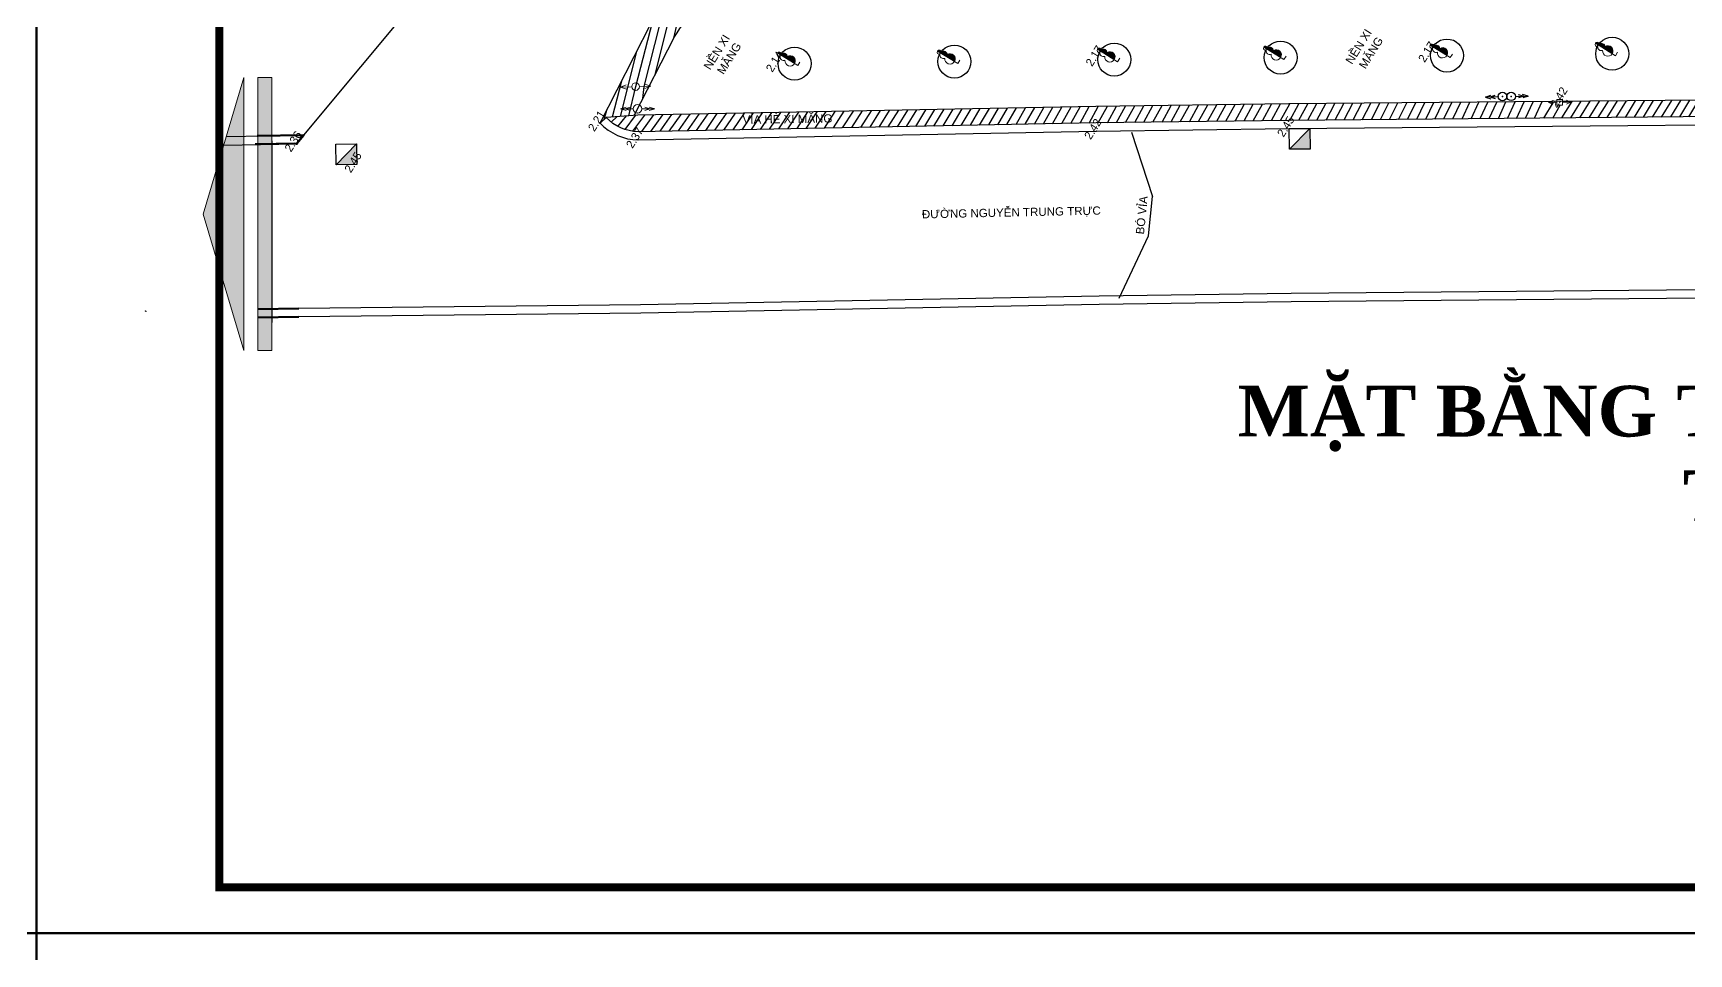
# Model space of a CAD drawing. Header units: millimetres. Extents: x -235021 to 808813, y -1893235 to 860440.
# Drawn here: x -49281 to 30919, y -1754826 to -1710196 of the extents above; entities that cross this region are included whole.
import ezdxf
from ezdxf.enums import TextEntityAlignment as Align

# ---------------------------------------------------------------- set-up
doc = ezdxf.new("R2010")
doc.units = ezdxf.units.MM
doc.header["$LTSCALE"] = 100
doc.linetypes.add('HIDDEN', pattern=[0.375, 0.25, -0.125])
doc.layers.get('0').update_dxf_attribs({"lineweight": 9})
for name, color, linetype in [('BO VIA', 3, 'Continuous'), ('BON CAY KIENG', 1, 'Continuous'), ('CAODO', 7, 'Continuous'), ('CHU', 2, 'Continuous'), ('HIEN', 7, 'Continuous'), ('LE DUONG', 1, 'Continuous'), ('Nét thấy', 7, 'Continuous')]:
    doc.layers.add(name, color=color, linetype=linetype)
for name, color, linetype, lineweight in [('CAYCO', 3, 'Continuous', 5), ('diem', 2, 'Continuous', 0), ('THEP CHIU LUC', 1, 'Continuous', 50)]:
    doc.layers.add(name, color=color, linetype=linetype, lineweight=lineweight)
doc.styles.add('GHICHU', font='', dxfattribs={"height": 2})
doc.styles.add('GHICHU2', font='', dxfattribs={"height": 2})
doc.styles.add('MB', font='')
doc.styles.get('GHICHU').set_extended_font_data('VNI-Helve-Condense')
doc.styles.get('GHICHU2').set_extended_font_data('VNI-Helve-Condense')
doc.styles.get('MB').set_extended_font_data('VNI-Helve-Condense')
doc.dimstyles.get("Standard").update_dxf_attribs({"dimtxt": 0.18, "dimasz": 0.18, "dimexe": 0.18, "dimexo": 0.0625, "dimgap": 0.09, "dimtad": 0, "dimtih": 1, "dimtoh": 1, "dimdec": 4, "dimzin": 0, "dimdsep": 46, "dimtxsty": 'Standard', "dimcen": 0.09, "dimadec": 0, "dimazin": 0, "dimtfac": 1, "dimtdec": 4, "dimtofl": 0, "dimtmove": 0, "dimatfit": 3, "dimfxl": 1, "dimtolj": 1, "dimtzin": 0, "dimarcsym": 0})

# ---------------------------------------------------------------- blocks, each defined once
blk = doc.blocks.new('DVHTHE')
for p, q in [((-1.404132919655581, 0.0009022622144669867), (-0.8739236121165561, 0.2357649939234818)), ((-0.3541329196555694, 0.0009022622144669867), (-1.404132919655581, 0.0009022622144669867)), ((-1.404132919655581, 0.0009022622144669867), (-0.8739236121165561, -0.2339604694945479)), ((0.3458670803444193, 0.0009022622144669867), (1.395867080344431, 0.0009022622144669867)), ((1.395867080344431, 0.0009022622144669867), (0.8656577728053776, 0.2357649939234818)), ((1.395867080344431, 0.0009022622144669867), (0.8656577728053776, -0.2339604694945479))]:
    blk.add_line(p, q)
blk.add_lwpolyline([(-0.3541329196555694, -0.3490977377855273), (0.3458670803444193, -0.3490977377855273), (0.3458670803444193, 0.3509022622144755), (-0.3541329196555694, 0.3509022622144755)], close=True)
blk.add_point((0, 0))
blk = doc.blocks.new('DDTT1')
for p, q in [((-1.799869686248712, -0.01082891318947077), (-1.217303345911205, 0.1734619063790888)), ((-1.305023912689649, -0.01082891318947077), (-0.7689558868296444, 0.1539952233433723)), ((2.204763285233639, -0.01082891318947077), (1.668695259373635, 0.1539952233433723)), ((2.699609058792703, -0.01082891318947077), (2.117042718455195, 0.1734619063790888)), ((-1.799869686248712, -0.01082891318947077), (-1.217303345911205, -0.1951197327580303)), ((-0.4498696862719953, -0.01082891318947077), (-1.799869686248712, -0.01082891318947077)), ((-1.305023912689649, -0.01082891318947077), (-0.7689558868296444, -0.1756530497223139)), ((1.349609058815986, -0.01082891318947077), (2.699609058792703, -0.01082891318947077)), ((2.204763285233639, -0.01082891318947077), (1.668695259373635, -0.1756530497223139)), ((2.699609058792703, -0.01082891318947077), (2.117042718455195, -0.1951197327580303))]:
    blk.add_line(p, q)
for centre in [(0, 0), (0.8997393725439906, 0)]:
    blk.add_circle(centre, 0.4499999999999993)
for p in [(0, 0), (0.8997393725439906, 0)]:
    blk.add_point(p)
blk = doc.blocks.new('DTTTHE')
for p, q in [((-1.799869686285348, -0.01082891321929935), (-1.21730334590228, 0.1734619063078213)), ((-1.30502391270764, -0.01082891321929935), (-0.768955886871737, 0.1539952232540003)), ((1.305023912707668, -0.01082891321929935), (0.7689558868717654, 0.1539952232540003)), ((1.799869686285348, -0.01082891321929935), (1.21730334590228, 0.1734619063078213)), ((-1.799869686285348, -0.01082891321929935), (-1.21730334590228, -0.1951197327464058)), ((-0.4498696862853535, -0.01082891321929935), (-1.799869686285348, -0.01082891321929935)), ((-1.30502391270764, -0.01082891321929935), (-0.768955886871737, -0.1756530496925848)), ((0.4498696862853535, -0.01082891321929935), (1.799869686285348, -0.01082891321929935)), ((1.305023912707668, -0.01082891321929935), (0.7689558868717654, -0.1756530496925848)), ((1.799869686285348, -0.01082891321929935), (1.21730334590228, -0.1951197327464058))]:
    blk.add_line(p, q)
blk.add_circle((0, 0), 0.4499999999999993)
blk.add_point((0, 0))
blk = doc.blocks.new('DTHTHE')
for p, q in [((-1.59996547320236, -0.005255496742236687), (-0.966911243292401, 0.2101706654078157)), ((1.59996547320236, -0.005255496742236687), (0.9669112432923725, 0.2101706654078157)), ((-0.3999654732023714, -0.005255496742236687), (-1.59996547320236, -0.005255496742236687)), ((-1.59996547320236, -0.005255496742236687), (-0.966911243292401, -0.2206816588922749)), ((0.399965473202343, -0.005255496742236687), (1.59996547320236, -0.005255496742236687)), ((1.59996547320236, -0.005255496742236687), (0.9669112432923725, -0.2206816588922749))]:
    blk.add_line(p, q)
blk.add_circle((0, 0), 0.3999999999999986)
blk.add_point((0, 0))
blk = doc.blocks.new('CAYDL')
at = {"linetype": 'Continuous'}
blk.add_hatch(color=256, dxfattribs=at).paths.add_polyline_path([(0.2730896669155642, 1.660251213043928, 0.5693726601521445), (0.1762234897171492, 2.41734217087509, 0.684834325308665), (0, 2.871893779935299), (0, 0.469883415720855, 0.7965622496287439)])
for p, q in [((0, 2.87150458983167), (0, 0)), ((0, 0), (0.4967282140305826, 0))]:
    blk.add_line(p, q, dxfattribs=at)
for centre, radius, start, end in [((0, 2.010052954237), 0.4437783504383233, 113.3968845450581, 232.0208978191353), ((0, 2.610458247764701), 0.2614355321705987, 312.3812719101817, 227.6187280898183), ((0, 2.010052954237), 0.4437783504383233, 307.9791021808647, 66.60311545494193), ((0, 1.09639291237982), 0.6265094966589649, 115.841984444443, 64.15801555555699)]:
    blk.add_arc(centre, radius, start, end, dxfattribs=at)

msp = doc.modelspace()

# ---------------------------------------------------------------- hatches: boundary and pattern name
at = {"layer": 'CAYCO'}
for points in [[(-39068.8575307717, -1712342.945945252), (-39068.8575307717, -1725586.091457751), (-41038.62992060091, -1718964.518701502)], [(-38395.25944478641, -1712342.945945252), (-37721.66135880112, -1712342.945945252), (-37721.66135880112, -1725586.091457751), (-38395.25944478641, -1725586.091457751)]]:
    msp.add_hatch(color=253, dxfattribs=at).paths.add_polyline_path(points)
at = {"layer": 'HIEN'}
h = msp.add_hatch(dxfattribs=at)
h.set_pattern_fill('ANSI31', color=256, scale=3000, angle=391.1195826442803)
h.set_pattern_definition([(76.11958264428031, (673102275.7399853, -1089275886.132417), (-364.0494489033374, 89.9610957757648), [])])
edge = h.paths.add_edge_path()
edge.add_line((-10514.2676911531, -1698588.57799024), (-13583.38850302331, -1702089.77527731))
edge.add_line((-13583.38850302342, -1702089.77527731), (-16934.30725372437, -1706394.325489047))
edge.add_arc((18332.20623615175, -1734460.200332193), 45071.28026185529, 141.4864465059279, 146.706780537416)
edge.add_line((-19341.62973847589, -1709719.497282368), (-21817.41410124465, -1714557.75696832))
edge.add_line((-21817.41410124465, -1714557.75696832), (-21525.96747387241, -1714283.788241288))
edge.add_line((-21525.96747387224, -1714283.788241288), (-20167.64781908557, -1714187.525812273))
edge.add_line((-20167.64781908575, -1714187.525812273), (-20095.84833323723, -1714047.212882331))
edge.add_ellipse((-20002.35596250952, -1713862.125480787), major_axis=(-207.3593434136434, 0.5218297957807738), ratio=0.9999999998117978, start_angle=361.3992009683679, end_angle=423.3446813864714, ccw=False)
edge.add_ellipse((-20002.35596250952, -1713862.125480787), major_axis=(-207.3593434136434, 0.5218297957807738), ratio=0.9999999998117978, start_angle=242.7451610644306, end_angle=361.3992009683679, ccw=False)
edge.add_line((-19906.93206398259, -1713678.026460735), (-19441.39447215886, -1712768.257501596))
edge.add_line((-19441.39447215875, -1712768.257501596), (-19916.67738483701, -1712785.022362636))
edge.add_ellipse((-20100.845454572, -1712789.095364108), major_axis=(-184.1951078374121, -6.784147738797625), ratio=0.9999999997229589, start_angle=0, end_angle=360)
edge.add_line((-20284.84278481547, -1712798.008821028), (-20285.08826493274, -1712798.017479955))
edge.add_ellipse((-20100.845454572, -1712789.095364108), major_axis=(-184.1951078374121, -6.784147738797625), ratio=0.9999999997229589, start_angle=0, end_angle=360)
edge.add_line((-19916.43190471968, -1712785.013703709), (-19441.39447215892, -1712768.257501596))
edge.add_line((-19441.39447215875, -1712768.257501596), (-18216.62135245034, -1710374.765362902))
edge.add_arc((35861.02797244629, -1746583.757946119), 65080.59081168487, 143.3270375618355, 146.194760610243, ccw=False)
edge.add_ellipse((-16158.45533676492, -1707758.968582857), major_axis=(-109.2012918603117, -148.4888556468721), ratio=0.9999999999664395, start_angle=246.79225811455092, end_angle=292.39885665389977, ccw=False)
edge.add_arc((35861.02797246212, -1746583.757946098), 65080.59081168488, 142.8472948593129, 143.2012544449817, ccw=False)
edge.add_line((-16010.07159954752, -1707278.894002959), (-12414.34732203238, -1703046.525880937))
edge.add_line((-12414.34732203232, -1703046.525880937), (-9409.39992493781, -1699525.434552948))
edge.add_line((-9409.399924937868, -1699525.434552948), (-4444.024375461566, -1693992.214635706))
edge.add_line((-4444.024375461508, -1693992.214635706), (9070.105962692061, -1679497.125908733))
edge.add_line((9070.105962692061, -1679497.125908733), (22511.68107550126, -1665270.163531294))
edge.add_arc((28695.12534492882, -1671394.858509648), 8703.267869656875, 114.82169931055569, 135.2734825140271, ccw=False)
edge.add_arc((23965.09700011788, -1667119.82521296), 3780.692423209725, 73.45798459711887, 131.0457519065388)
edge.add_line((21482.46195012983, -1664268.481949253), (8015.257257616555, -1678457.128212142))
edge.add_line((8015.257257616613, -1678457.128212142), (-5407.866991522722, -1692881.634421787))
edge.add_line((-5407.866991522722, -1692881.634421787), (-10514.26769115304, -1698588.57799024))
h.paths.add_polyline_path([(15665.85536674364, -1670831.343838756), (18755.54352051811, -1667546.363332819), (19271.10737775429, -1668031.276877766), (16181.41922398005, -1671316.257383703)], flags=24)
h.paths.add_polyline_path([(-16220.17581908568, -1705988.182612109), (-13456.82159387507, -1702424.316279322), (-12897.48778051278, -1702858.013088385), (-15660.84200572362, -1706421.879421172)], flags=24)
h = msp.add_hatch(dxfattribs=at)
h.set_pattern_fill('ANSI31', color=256, scale=3000, angle=374.208846982239)
h.set_pattern_definition([(59.20884698223896, (673102275.7399853, -1089275886.132417), (-322.1396065130434, 191.9663353706102), [])])
h.paths.add_polyline_path([(25106.86400688533, -1713505.024932491), (25194.59449154022, -1713542.786508736), (24791.41683492414, -1713547.031133762), (24792.83170969505, -1713681.423686276), (24524.0466049253, -1713684.253435842), (24522.63173003169, -1713549.860883525), (24119.45407256344, -1713554.105508158), (24209.60312841553, -1713513.03224906), (11547.71422748594, -1713626.029213056), (2199.094510987168, -1713749.519066581), (-19993.00097610988, -1714175.148807056), (-21525.96747387224, -1714283.788241288, 0.201203303928724), (-19974.91531302221, -1714974.949061362), (2210.854810116813, -1714549.440649631), (11556.56702127145, -1714425.982056709), (47998.69856879092, -1714100.765962907), (68846.35256417631, -1714214.942048044), (89406.7290992788, -1714168.393383163), (106954.18791564, -1713743.978141825, 0.2151837874750818), (109718.069779651, -1712048.368599549), (109304.4484595899, -1711767.446183661, -0.3801437467034606), (109127.9806959732, -1711937.232702214, -0.1519292181262508), (106957.3154858823, -1712943.668531661), (89400.5300484465, -1713368.30934412), (68847.63572567818, -1713414.937072303), (47997.31960829161, -1713300.746417262)])
h.paths.add_polyline_path([(106802.6855122577, -1713281.117606276), (107071.2508198852, -1713269.887480472), (107082.4809456137, -1713538.45278778), (106813.9156381094, -1713549.682913385)], flags=16)
h.paths.add_polyline_path([(41025.96105300705, -1713408.05496928), (45535.22081258195, -1713346.036963155), (45544.95427754964, -1714053.746293744), (41035.69451797474, -1714115.76429987)], flags=24)
h.paths.add_polyline_path([(-15019.43736634566, -1714095.724137885), (-10510.25212690607, -1714028.505928858), (-10499.70251202025, -1714736.203563883), (-15008.88775145961, -1714803.42177291)], flags=24)
h.paths.add_polyline_path([(98400.36770148459, -1713186.297760803), (102909.6274610595, -1713124.279754678), (102919.3609260269, -1713831.989085267), (98410.10116645228, -1713894.007091393)], flags=24)
h = msp.add_hatch(color=256, dxfattribs=at)
h.dxf.hatch_style = 1
h.paths.add_polyline_path([(11569.91732313205, -1715825.918668267), (12569.87750469754, -1715816.994844317), (12560.95368142682, -1714817.034662762)])
h = msp.add_hatch(color=256, dxfattribs=at)
h.dxf.hatch_style = 1
h.paths.add_polyline_path([(-34594.06726143905, -1716578.636485399), (-33594.22362928046, -1716560.952867376), (-33611.90724666184, -1715561.109235068)])

# ---------------------------------------------------------------- linework, layer by layer
at = {"layer": 'BO VIA'}
msp.add_lwpolyline([(2210.854800340952, -1714549.440642865), (-19974.91531302221, -1714974.949061362, -0.201203303928724), (-21525.96747387224, -1714283.788241288), (-21817.41410124465, -1714557.75696832, 0.2020653777913407), (-19975.15288179088, -1715375.027180342), (2218.525125512388, -1714949.367093706), (11560.99349939055, -1714825.958486145), (47999.38804662949, -1714500.775739166), (68845.71094735526, -1714614.944530205), (89416.40094769094, -1714568.276434441), (106983.8148661521, -1714143.378545602, 0.2164462790111653), (110048.9668355295, -1712273.106532181), (109718.069779651, -1712048.368599549, -0.2151837874750819), (106954.18791564, -1713743.978141825), (89406.72909363825, -1714168.393382534), (68846.35254535149, -1714214.942045247), (47998.69856715272, -1714100.765964219), (11556.56706054579, -1714425.982060573)], format="xyb", close=True, dxfattribs=at)
for points in [[(-40044.67936642643, -1715623.261638217), (-36490.87659537583, -1715569.523398822), (-36154.35767661105, -1715164.389055523), (-39925.13681901671, -1715221.408267122)], [(129418.6089511024, -1721767.65133973), (107160.4774040314, -1722141.445305639), (89522.20684446255, -1722568.056983143), (68832.8789887731, -1722614.994228983), (48013.17763474304, -1722500.971235983), (11649.52227852936, -1722825.486997077), (2348.062610045774, -1722948.35390332), (-19856.16558417515, -1723374.216335639), (-36411.85754848551, -1723549.227401989), (-38395.25944478641, -1723578.523459842)], [(129418.6089511024, -1722167.707740715), (107168.6716878356, -1722541.364095218), (89527.49713919056, -1722968.046010447), (68832.2373907764, -1723014.996713941), (48013.86711422005, -1722900.98101093), (11653.94871737389, -1723225.46342265), (2354.539484273177, -1723348.303243821), (-19850.21621936141, -1723774.175793335), (-36406.78963412554, -1723949.196177494), (-38395.25944478641, -1723978.567091555)]]:
    msp.add_lwpolyline(points, dxfattribs=at)
at = {"layer": 'BO VIA', "color": 253}
msp.add_lwpolyline([(-37721.66135880112, -1715425.083620197), (-37721.66135880112, -1724228.614844156)], dxfattribs=at)
at = {"layer": 'BON CAY KIENG'}
for centre in [(11142.64037049632, -1711382.642642608), (19198.19902646099, -1711282.898599122), (27204.18307363428, -1711196.322545062), (-12400.95787728671, -1711674.159815881), (-4656.938081476605, -1711578.273250926), (3087.081714592874, -1711482.386685994)]:
    msp.add_circle(centre, 799.9999999999999, dxfattribs=at)
at = {"layer": 'CAYCO', "color": 253}
msp.add_lwpolyline([(-39068.8575307717, -1725586.091457751), (-39068.8575307717, -1712342.945945252), (-41038.62992060091, -1718964.518701502), (-39068.8575307717, -1725586.091457751)], dxfattribs=at)
msp.add_lwpolyline([(-38395.25944478641, -1725586.091457751), (-37721.66135880112, -1725586.091457751), (-37721.66135880112, -1712342.945945252), (-38395.25944478641, -1712342.945945252)], close=True, dxfattribs=at)
at = {"layer": 'Defpoints', "linetype": 'HIDDEN', "ltscale": 20}
for points in [[(-49112.14187681273, -1753813.335032267), (-49112.14187681273, -1622349.477938268), (-235020.6266562091, -1622349.477938268), (-235020.6266562091, -1753813.335032267)], [(136796.3429025837, -1753813.335032267), (136796.3429025837, -1622349.477938268), (-49112.14187681273, -1622349.477938268), (-49112.14187681273, -1753813.335032267)], [(136796.3429025837, -1885277.192126266), (136796.3429025837, -1753813.335032267), (-49112.14187681273, -1753813.335032267), (-49112.14187681273, -1885277.192126266)]]:
    msp.add_lwpolyline(points, close=True, dxfattribs=at)
at = {"layer": 'diem'}
for p in [(18398.26034530671, -1711292.803451327), (-13200.89655844076, -1711684.064668086), (2287.143033439061, -1711492.291538199), (21684.97847172152, -1713283.200800428), (24790.00195977138, -1713412.638581421), (-21817.41410124465, -1714557.75696832), (-20002.80436878093, -1714069.484995906), (-19975.15288179088, -1715375.027180342), (2218.525125512388, -1714949.367093706), (11560.99349939055, -1714825.958486145), (-36513.2158373713, -1715549.851889737), (-36490.87659537583, -1715569.523398822), (-34594.06726143952, -1716578.636485399), (-33616.46660250193, -1716561.34626507), (-43840.25789024658, -1723658.949413673), (-43815.07478418504, -1723681.189614116)]:
    msp.add_point(p, dxfattribs=at)
at = {"layer": 'HIEN'}
for p, q in [((11569.91732313181, -1715825.918668267), (12560.95368142682, -1714817.034662762)), ((-34594.06726143952, -1716578.636485399), (-33611.90724666184, -1715561.109235068))]:
    msp.add_line(p, q, dxfattribs=at)
for points in [[(-20167.64781908318, -1714187.525812268), (-18216.62135245046, -1710374.765362902, -0.01460711350070983), (-16010.07159954752, -1707278.894002959, -9.495565085106437)], [(109718.069779651, -1712048.368599549), (109304.4484595899, -1711767.446183661, -0.1675186582883499), (106957.3154866598, -1712943.668531734), (106957.3154855617, -1712943.668531736), (89400.5300631735, -1713368.309352183), (68847.63574128272, -1713414.937075428), (47997.31960827345, -1713300.746414646), (11547.71418253565, -1713626.029209502), (2199.094502768945, -1713749.5190723), (-19993.00097617134, -1714175.148807155), (-21525.96747387224, -1714283.788241288)]]:
    msp.add_lwpolyline(points, format="xyb", dxfattribs=at)
for points in [[(11560.99349939055, -1714825.958486145), (12560.95368142682, -1714817.034662762), (12569.87750469754, -1715816.994844317), (11569.91732313181, -1715825.918668267)], [(-34611.75087935245, -1715578.792852623), (-33611.90724666184, -1715561.109235068), (-33594.22362928046, -1716560.952867376), (-34594.06726143952, -1716578.636485399)]]:
    msp.add_lwpolyline(points, close=True, dxfattribs=at)
at = {"layer": 'LE DUONG'}
msp.add_lwpolyline([(49195.70472873421, -1630345.067386385), (43826.96439765487, -1635988.756360625), (42153.17250443762, -1637763.455686674), (39891.38184035989, -1638607.167125775), (37251.83123735222, -1636400.173330246), (21023.11165743787, -1653254.810096986), (17184.6230182515, -1657148.184691345), (-3238.305966560263, -1679203.109283441), (-27905.80764794024, -1705194.802625794), (-36176.55488100625, -1715144.835569984)], dxfattribs=at)
msp.add_lwpolyline([(-21817.41410124465, -1714557.75696832), (-19341.62973847589, -1709719.497282368, -0.02278194440431532), (-16934.3072537242, -1706394.325489047), (-13583.38850302342, -1702089.77527731), (-10514.26769116335, -1698588.577990251), (-5407.866991519229, -1692881.634421783), (8015.257257617544, -1678457.12821214), (21482.46195012983, -1664268.481949253, -0.2566994672692695), (25041.52961310837, -1663495.611087303, -3.612540850152345)], format="xyb", dxfattribs=at)
at = {"layer": 'Nét thấy', "color": 3, "const_width": 376.4646816782766}
for points in [[(134583.1466552087, -1624562.674185641), (-40259.35688731761, -1624562.674185641), (-40259.35688731761, -1751600.138784894), (134583.1466552087, -1751600.138784894)], [(134583.1466552101, -1624562.674185641), (-40259.35688731738, -1624562.674185641), (-40259.35688731738, -1751600.138784894), (134583.1466552101, -1751600.138784894)]]:
    msp.add_lwpolyline(points, close=True, dxfattribs=at)
at = {"layer": 'THEP CHIU LUC'}
for p, q in [((-36411.85754848551, -1723549.227401989), (-38395.25944478641, -1723578.523459842)), ((-36406.78963412554, -1723949.196177494), (-38395.25944478641, -1723978.567091555))]:
    msp.add_line(p, q, dxfattribs=at)
for points in [[(-49112.14187681273, -1622349.477938268), (-235020.6266562091, -1622349.477938268), (-235020.6266562091, -1753813.335032267), (-49112.14187681273, -1753813.335032267)], [(136796.3429025837, -1622349.477938268), (-49112.14187681273, -1622349.477938268), (-49112.14187681273, -1753813.335032267), (136796.3429025837, -1753813.335032267)], [(136796.3429025837, -1753813.335032267), (-49112.14187681273, -1753813.335032267), (-49112.14187681273, -1885277.192126266), (136796.3429025837, -1885277.192126266)]]:
    msp.add_lwpolyline(points, close=True, dxfattribs=at)
msp.add_lwpolyline([(-38529.9774417514, -1715579.64069082), (-36513.2158373713, -1715549.851889737), (-36176.55488100625, -1715144.835569984), (-38436.14747063169, -1715178.21113307)], dxfattribs=at)
msp.add_point((-36513.2158373713, -1715549.851889737), dxfattribs=at)

# ---------------------------------------------------------------- block references
for name, p, xscale, yscale, zscale, rotation in [('CAYDL', (19357.80004999158, -1711382.165820065), 400.0000000000201, 400.0000000000201, 400.0000000000201, 58.11958264426761), ('CAYDL', (27363.7840971651, -1711295.589766004), 400.0000000000201, 400.0000000000201, 400.0000000000201, 58.11958264426761), ('CAYDL', (-12241.35685375612, -1711773.427036824), 400.0000000000201, 400.0000000000201, 400.0000000000201, 58.11958264426761), ('CAYDL', (-4497.337057945784, -1711677.540471869), 400.0000000000201, 400.0000000000201, 400.0000000000201, 58.11958264426761), ('CAYDL', (3246.682738123694, -1711581.653906937), 400.0000000000201, 400.0000000000201, 400.0000000000201, 58.11958264426761), ('CAYDL', (11302.2413940269, -1711481.909863551), 400.0000000000201, 400.0000000000201, 400.0000000000201, 58.11958264426761), ('DTHTHE', (-20100.845454572, -1712789.095364108), 460.8000000799825, 460.7999999522581, 460.8000000000001, 2.020181398991165), ('DTTTHE', (-20002.35596250952, -1713862.125480787), 460.8000000388607, 460.7999999522581, 460.8000000000001, 359.8761005172843), ('DVHTHE', (24658.61488301167, -1713548.775750851), 384.0000000905937, 384.0000000000873, 384.0000000000001, 0.603183463235688)]:
    msp.add_blockref(name, p, dxfattribs=dict(xscale=xscale, yscale=yscale, zscale=zscale, rotation=rotation))
at = {"layer": 'HIEN', "xscale": 460.7999999391835, "yscale": 460.7999999522581, "zscale": 460.7999999999999, "rotation": 1.385526079965301}
msp.add_blockref('DDTT1', (21892.09715930838, -1713273.199858937), dxfattribs=at)

# ---------------------------------------------------------------- texts
at = {"char_height": 399.9999999999999, "attachment_point": 1}
for s, insert, rotation, style in [('{\\fArial|b0|i0|c0|p34;NỀN XI \\P MĂNG}', (-16828.12785560498, -1711803.384251238), 58.11958264428029, 'GHICHU2'), ('{\\fArial|b0|i0|c0|p34;NỀN XI \\P MĂNG}', (14259.39477488236, -1711531.440641823), 58.11958264428029, 'GHICHU2'), ('{\\fArial|b0|i0|c0|p34;BÓ VỈA}', (4124.827196351718, -1719926.168129217), 84.19120600228683, 'GHICHU')]:
    msp.add_mtext(s, dxfattribs=dict(at, insert=insert, rotation=rotation, style=style))
at = {"color": 0, "insert": (-14917.9579457799, -1714194.222499131), "char_height": 399.9999999999999, "width": 4617.903772021368, "attachment_point": 1, "rotation": 0.8540421910002026, "style": 'GHICHU'}
msp.add_mtext('{\\fArial|b0|i0|c0|p34;VỈA HÈ XI MĂNG}', dxfattribs=at)
at = {"layer": 'CAODO'}
for s, p in [('2.17', (18397.20638103504, -1711207.682869891)), ('2.14', (-13200.89655844076, -1711684.064668086)), ('2.17', (2286.053031612886, -1711404.26046864)), ('2.42', (24790.00195977138, -1713412.638581421)), ('2.21', (-21817.41410124465, -1714557.75696832)), ('2.42', (2218.525125512388, -1714949.367093706)), ('2.45', (11560.99349939055, -1714825.958486145)), ('2.36', (-36513.2158373713, -1715549.851889737)), ('2.37', (-19975.15288179088, -1715375.027180342)), ('2.45', (-33616.46660250193, -1716561.34626507))]:
    msp.add_text(s, height=399.9999999999999, rotation=58.11958264316836, dxfattribs=at).set_placement(p, align=Align.CENTER)
at = {"layer": 'CHU', "insert": (44974.65489425149, -1730935.30745642), "char_height": 2459.694429556296, "width": 77517.49317693285, "attachment_point": 5, "style": 'MB'}
msp.add_mtext('{\\fTimes New Roman|b1|i0|c0|p18;MẶT BẰNG TỔNG THỀ KHẢO SÁT HIỆN TRẠNG TL 1/300}', dxfattribs=at)
at = {"layer": 'LE DUONG', "insert": (-6237.23725992837, -1718778.096519043), "char_height": 399.9999999999999, "attachment_point": 1, "rotation": 1.2145130686812984, "style": 'GHICHU'}
msp.add_mtext('{\\fArial|b0|i0|c0|p34;ĐƯỜNG NGUYỄN TRUNG TRỰC}', dxfattribs=at)
at = {"layer": 'THEP CHIU LUC'}
msp.add_text('2.36', height=399.9999999999999, rotation=58.11958264316836, dxfattribs=at).set_placement((-36513.2158373713, -1715549.851889737), align=Align.CENTER)

# ---------------------------------------------------------------- leaders
for points in [[(3917.858561569592, -1714990.0635873), (4939.865969507722, -1718118.505501684)], [(3325.57174969418, -1723040.713160905), (4745.591627302347, -1720028.185373333), (4939.865969507722, -1718118.505501684)]]:
    msp.add_leader(points, dimstyle='Standard', override={"dimgap": 0.09, "dimtad": 0})

doc.saveas('drawing.dxf')
